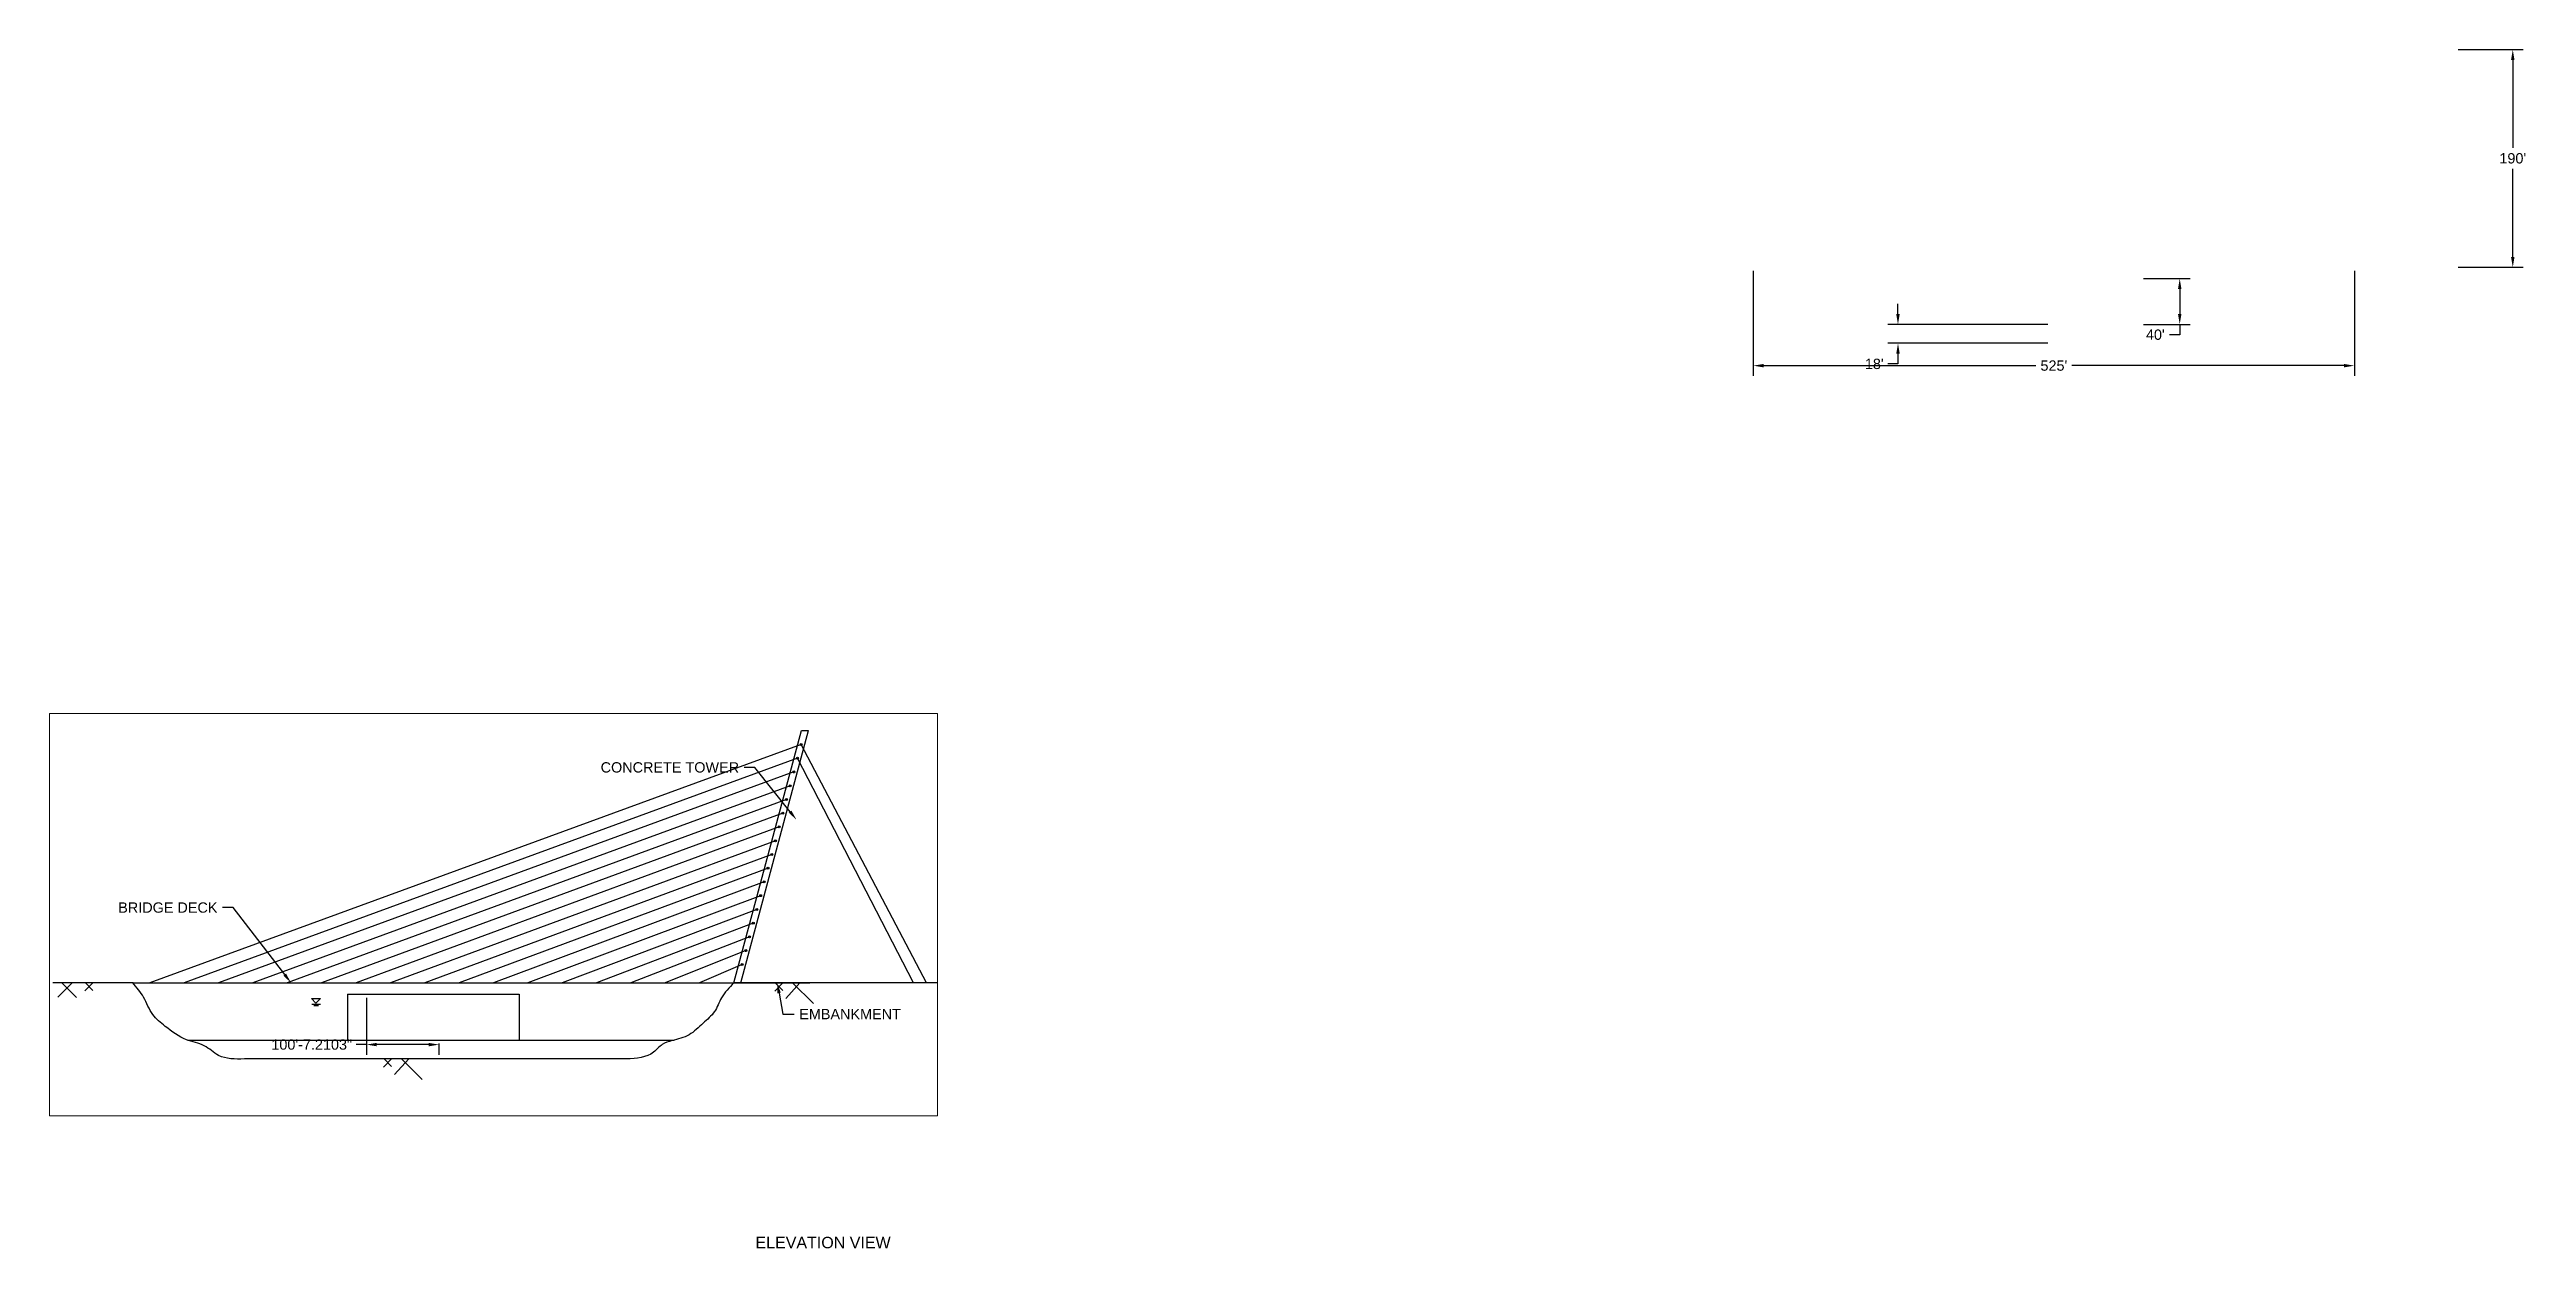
# Paper-space layout 'Elevation Dwg' of a CAD drawing. Header units: feet. Extents: x 0 to 43.2, y 0.4 to 21.3.
# The model-space entities are those that its viewports show. They can reach past a viewport. Long polylines and large blocks are cut down to what shows.
import ezdxf
from ezdxf import colors
from ezdxf.entities.mleader import LeaderData, LeaderLine
from ezdxf.math import Vec2, Vec3

# ---------------------------------------------------------------- set-up
doc = ezdxf.new("R2010")
doc.units = ezdxf.units.FT
doc.header["$MEASUREMENT"] = 0
doc.styles.get("Standard").update_dxf_attribs({"font": 'arial.ttf'})
doc.dimstyles.get("Standard").update_dxf_attribs({"dimtxt": 0.18, "dimasz": 0.18, "dimexe": 0.18, "dimexo": 0.0625, "dimgap": 0.09, "dimtad": 0, "dimtih": 1, "dimtoh": 1, "dimdec": 4, "dimzin": 0, "dimdsep": 46, "dimtxsty": 'Standard', "dimcen": 0.09, "dimadec": 0, "dimazin": 0, "dimtfac": 1, "dimtdec": 4, "dimtofl": 0, "dimtmove": 0, "dimatfit": 3, "dimfxl": 1, "dimtolj": 1, "dimtzin": 0, "dimarcsym": 0})

# ---------------------------------------------------------------- blocks, each defined once
blk = doc.blocks.new('*D1')
at = {"color": 0, "lineweight": -2, "transparency": 16777216}
for p, q in [((42.051, 21.346), (43.184, 21.346)), ((43.004, 21.166), (43.004, 19.629)), ((43.004, 17.727), (43.004, 19.265)), ((42.051, 17.547), (43.184, 17.547))]:
    blk.add_line(p, q, dxfattribs=at)
at = {"color": 0, "transparency": 16777216}
for points in [[(42.974, 21.166), (43.034, 21.166), (43.004, 21.346)], [(42.974, 17.727), (43.034, 17.727), (43.004, 17.547)]]:
    blk.add_solid(points, dxfattribs=at)
at = {"layer": 'Defpoints', "color": 0, "transparency": 16777216}
for p in [(41.988, 21.346), (41.988, 17.547), (43.004, 17.547)]:
    blk.add_point(p, dxfattribs=at)
at = {"color": 0, "transparency": 16777216, "insert": (43.004, 19.447), "char_height": 0.18, "attachment_point": 5}
blk.add_mtext("\\A1;190'", dxfattribs=at)
blk = doc.blocks.new('*D2')
at = {"color": 0, "lineweight": -2, "transparency": 16777216}
for p, q in [((29.744, 17.486), (29.744, 15.649)), ((40.239, 17.486), (40.239, 15.649)), ((29.924, 15.829), (34.679, 15.829)), ((40.059, 15.829), (35.305, 15.829))]:
    blk.add_line(p, q, dxfattribs=at)
at = {"color": 0, "transparency": 16777216}
for points in [[(29.924, 15.859), (29.924, 15.799), (29.744, 15.829)], [(40.059, 15.859), (40.059, 15.799), (40.239, 15.829)]]:
    blk.add_solid(points, dxfattribs=at)
at = {"layer": 'Defpoints', "color": 0, "transparency": 16777216}
for p in [(29.744, 17.548), (40.239, 17.548), (29.744, 15.829)]:
    blk.add_point(p, dxfattribs=at)
at = {"color": 0, "transparency": 16777216, "insert": (34.992, 15.829), "char_height": 0.18, "attachment_point": 5}
blk.add_mtext("\\A1;525'", dxfattribs=at)
blk = doc.blocks.new('*D5')
at = {"color": 0, "lineweight": -2, "transparency": 16777216}
for p, q in [((5.53, 4.795), (5.53, 3.799)), ((5.53, 3.979), (5.35, 3.979)), ((6.617, 3.979), (5.71, 3.979)), ((6.797, 3.996), (6.797, 3.799))]:
    blk.add_line(p, q, dxfattribs=at)
at = {"color": 0, "transparency": 16777216}
for points in [[(5.71, 4.009), (5.71, 3.949), (5.53, 3.979)], [(6.617, 4.009), (6.617, 3.949), (6.797, 3.979)]]:
    blk.add_solid(points, dxfattribs=at)
at = {"layer": 'Defpoints', "color": 0, "transparency": 16777216}
for p in [(5.53, 4.858), (5.53, 3.979), (6.797, 4.058)]:
    blk.add_point(p, dxfattribs=at)
at = {"color": 0, "transparency": 16777216, "insert": (4.575, 3.979), "char_height": 0.18, "attachment_point": 5}
blk.add_mtext('\\A1;100\'-7.2103"', dxfattribs=at)
blk = doc.blocks.new('*D4')
at = {"color": 0, "lineweight": -2, "transparency": 16777216}
for p, q in [((36.554, 17.348), (37.369, 17.348)), ((37.189, 17.168), (37.189, 16.729)), ((36.554, 16.549), (37.369, 16.549)), ((37.189, 16.549), (37.189, 16.369)), ((37.189, 16.369), (37.009, 16.369))]:
    blk.add_line(p, q, dxfattribs=at)
at = {"color": 0, "transparency": 16777216}
for points in [[(37.159, 17.168), (37.219, 17.168), (37.189, 17.348)], [(37.159, 16.729), (37.219, 16.729), (37.189, 16.549)]]:
    blk.add_solid(points, dxfattribs=at)
at = {"layer": 'Defpoints', "color": 0, "transparency": 16777216}
for p in [(36.491, 17.348), (36.491, 16.549), (37.189, 16.549)]:
    blk.add_point(p, dxfattribs=at)
at = {"color": 0, "transparency": 16777216, "insert": (36.763, 16.369), "char_height": 0.18, "attachment_point": 5}
blk.add_mtext("\\A1;40'", dxfattribs=at)
blk = doc.blocks.new('*D6')
at = {"color": 0, "lineweight": -2, "transparency": 16777216}
for p, q in [((32.27, 16.729), (32.27, 16.909)), ((34.886, 16.549), (32.09, 16.549)), ((34.886, 16.219), (32.09, 16.219)), ((32.27, 16.039), (32.27, 15.859)), ((32.27, 15.859), (32.09, 15.859))]:
    blk.add_line(p, q, dxfattribs=at)
at = {"color": 0, "transparency": 16777216}
for points in [[(32.24, 16.729), (32.3, 16.729), (32.27, 16.549)], [(32.24, 16.039), (32.3, 16.039), (32.27, 16.219)]]:
    blk.add_solid(points, dxfattribs=at)
at = {"layer": 'Defpoints', "color": 0, "transparency": 16777216}
for p in [(34.948, 16.549), (32.27, 16.219), (34.948, 16.219)]:
    blk.add_point(p, dxfattribs=at)
at = {"color": 0, "transparency": 16777216, "insert": (31.856, 15.859), "char_height": 0.18, "attachment_point": 5}
blk.add_mtext("\\A1;18'", dxfattribs=at)

msp = doc.modelspace()

# ---------------------------------------------------------------- linework, layer by layer
for p, q in [((597035, 591840), (597744, 594483)), ((597107, 591840), (597816, 594483)), ((597744, 594483), (597816, 594483)), ((597740, 594337), (590915, 591840)), ((599054, 591840), (597740, 594337)), ((597702, 594193), (591275, 591840)), ((597663, 594049), (591635, 591840)), ((598919, 591840), (597702, 594193)), ((597625, 593905), (591995, 591840)), ((597586, 593761), (592355, 591840)), ((597547, 593617), (592715, 591840)), ((597509, 593473), (593075, 591840)), ((597470, 593329), (593435, 591840)), ((597432, 593185), (593795, 591840)), ((597393, 593041), (594155, 591840)), ((597354, 592897), (594515, 591840)), ((597316, 592753), (594875, 591840)), ((597277, 592609), (595235, 591840)), ((597239, 592465), (595595, 591840)), ((597200, 592321), (595955, 591840)), ((597162, 592177), (596315, 591840)), ((597123, 592033), (596675, 591840)), ((590735, 591840), (589899, 591840)), ((590101, 591840), (589950, 591688)), ((589991, 591840), (590144, 591686)), ((590317, 591840), (590233, 591755)), ((590239, 591840), (590317, 591761)), ((590735, 591840), (597035, 591840)), ((592985, 591720), (592985, 591240)), ((592985, 591720), (594785, 591720)), ((594785, 591720), (594785, 591240)), ((597035, 591840), (597833, 591841)), ((597547, 591839), (597463, 591754)), ((597469, 591839), (597547, 591760)), ((597728, 591839), (597579, 591676)), ((597650, 591839), (597869, 591624)), ((591309, 591240), (596409, 591240)), ((595911, 591042), (591905, 591042)), ((593448, 591042), (593364, 590957)), ((593370, 591042), (593448, 590963)), ((593629, 591042), (593480, 590879)), ((593551, 591042), (593770, 590826))]:
    msp.add_line(p, q)
for centre in [(597740, 594337), (597663, 594049), (597702, 594193), (597586, 593761), (597625, 593905), (597509, 593473), (597547, 593617), (597432, 593185), (597470, 593329), (597393, 593041), (597316, 592753), (597354, 592897), (597239, 592465), (597277, 592609), (597162, 592177), (597200, 592321), (597123, 592033)]:
    msp.add_circle(centre, 10.3)
msp.add_spline([(591905, 591042), (591635, 591079), (591484, 591181), (591298, 591244), (591075, 591384), (590945, 591508), (590848, 591689), (590735, 591840)], degree=3)
msp.add_open_spline([(599161, 591839), (597758, 591839), (597397, 591839), (597036, 591839), (596987, 591790), (596900, 591703), (596844, 591526), (596704, 591416), (596576, 591279), (596412, 591243), (596276, 591202), (596162, 591057), (596015, 591048), (595911, 591042)], degree=3, knots=[0, 0, 0, 0, 1, 1, 1, 239.334796, 428.287698, 624.943517, 849.393746, 1068.263972, 1197.028206, 1337.239885, 1677.520943, 1677.520943, 1677.520943, 1677.520943])
msp.add_point((590735, 591840))

psp = doc.layouts.new('Elevation Dwg')

# ---------------------------------------------------------------- linework, layer by layer
for p, q in [((4.57540473, 4.68576228), (4.731166, 4.68576228)), ((4.61241675, 4.65982746), (4.69415398, 4.65982746))]:
    psp.add_line(p, q)
psp.add_lwpolyline([(4.72812706, 4.78184836), (4.6494968, 4.70291099), (4.57086655, 4.78184836)], close=True)

# ---------------------------------------------------------------- texts
at = {"insert": (12.32307376, 0.62377413), "char_height": 0.2, "attachment_point": 1}
psp.add_mtext_dynamic_manual_height_columns('ELEVATION VIEW', width=2.9690823123, gutter_width=1, heights=[0], dxfattribs=at)

# ---------------------------------------------------------------- dimensions: what is measured, and where the dimension line sits
dim = psp.add_linear_dim(base=(43.00425192, 17.54681442), p1=(41.98833787, 21.34643392), p2=(41.98833787, 17.54681442), angle=90, text="190'", dimstyle='Standard', override={"dimlfac": -600.294277, "dimlunit": 3})
dim.commit()
dim.dimension.update_dxf_attribs({"geometry": '*D1', "text_midpoint": (43.00425192, 19.44662417)})
for base, p1, p2, override, picture, middle in [((29.74446143, 15.82902847), (40.23931412, 17.54829675), (29.74446143, 17.54829675), {"dimlfac": -600.294277, "dimlunit": 3}, '*D2', (34.99188777, 15.82902847)), ((5.53020698, 3.97882209), (6.79721167, 4.05832212), (5.53020698, 4.85792995), {"dimlfac": -952.806483, "dimlunit": 3}, '*D5', (4.5749546, 3.97882209))]:
    dim = psp.add_linear_dim(base=base, p1=p1, p2=p2, dimstyle='Standard', override=override)
    dim.commit()
    dim.dimension.update_dxf_attribs({"geometry": picture, "text_midpoint": middle})
dim = psp.add_linear_dim(base=(37.1893629, 16.54878697), p1=(36.49115244, 17.3483948), p2=(36.49115244, 16.54878697), angle=90, dimstyle='Standard', override={"dimlfac": -600.294277, "dimlunit": 3})
dim.commit()
dim.dimension.update_dxf_attribs({"geometry": '*D4', "text_midpoint": (36.76299865, 16.36878697)})
dim = psp.add_linear_dim(base=(32.27030306, 16.21896532), p1=(34.94812359, 16.54878697), p2=(34.94812359, 16.21896532), angle=90, text="18'", dimstyle='Standard', override={"dimlfac": -600.294277, "dimlunit": 3})
dim.commit()
dim.dimension.update_dxf_attribs({"geometry": '*D6', "text_midpoint": (31.85603294, 15.85896532), "dimtype": 160})

# ---------------------------------------------------------------- leaders
ml = psp.add_multileader_mtext('Standard')
ml.set_content('CONCRETE TOWER', color=256)
ml.set_leader_properties()
ml.build(insert=Vec2(0, 0))
ml.multileader.update_dxf_attribs({"dogleg_length": 0.36, "arrow_head_size": 0.18})
ctx = ml.context
ctx.base_point, ctx.char_height, ctx.arrow_head_size, ctx.landing_gap_size, ctx.plane_origin = Vec3(9.54494775, 8.81605825), 0.18, 0.18, 0.09, Vec3(13.0391093, 7.90244323)
ctx.text_align_type = 2
notes = []
notes.append((ctx, [(0, (1, 1, 0), (12.31247845, 8.81605825), (-1, 0), 0.18650751, [(0, [(13.0391093, 7.90244323)], 0, [])])]))
ctx.mtext.insert, ctx.mtext.alignment, ctx.mtext.flow_direction = Vec3(12.03597094, 8.90759304), 3, 5
ml = psp.add_multileader_mtext('Standard')
ml.set_content('BRIDGE DECK', color=256)
ml.set_leader_properties()
ml.build(insert=Vec2(0, 0))
ml.multileader.update_dxf_attribs({"dogleg_length": 0.36, "arrow_head_size": 0.18})
ctx = ml.context
ctx.base_point, ctx.char_height, ctx.arrow_head_size, ctx.landing_gap_size, ctx.plane_origin = Vec3(1.12574324, 6.36946931), 0.18, 0.18, 0.09, Vec3(4.212959, 5.0578319)
ctx.text_align_type = 2
notes.append((ctx, [(0, (1, 1, 0), (3.20593425, 6.36946931), (-1, 0), 0.18650751, [(0, [(4.212959, 5.0578319)], 0, [])])]))
ctx.mtext.insert, ctx.mtext.alignment, ctx.mtext.flow_direction = Vec3(2.92942674, 6.4610041), 3, 5
ml = psp.add_multileader_mtext('Standard')
ml.set_content('EMBANKMENT', color=256)
ml.set_leader_properties()
ml.build(insert=Vec2(0, 0))
ml.multileader.update_dxf_attribs({"dogleg_length": 0.36, "arrow_head_size": 0.18})
ctx = ml.context
ctx.base_point, ctx.char_height, ctx.arrow_head_size, ctx.landing_gap_size, ctx.plane_origin = Vec3(12.99677849, 4.5108361), 0.18, 0.18, 0.09, Vec3(13.54583414, 5.05634957)
notes.append((ctx, [(0, (1, 1, 0), (12.80162496, 4.5108361), (1, 0), 0.19515352, [(0, [(12.70276138, 5.05634957)], 0, [])])]))
ctx.mtext.insert, ctx.mtext.flow_direction = Vec3(13.08677849, 4.6008361), 5
for ctx, leaders in notes:
    for number, flags, end, landing, length, lines in leaders:
        leader = LeaderData()
        leader.index, (leader.has_last_leader_line, leader.has_dogleg_vector, leader.attachment_direction) = number, flags
        leader.last_leader_point, leader.dogleg_vector, leader.dogleg_length = Vec3(end), Vec3(landing), length
        for number, points, colour, breaks in lines:
            line = LeaderLine()
            line.index, line.vertices, line.color, line.breaks = number, Vec3.list(points), colors.encode_raw_color(colour), breaks
            leader.lines.append(line)
        ctx.leaders.append(leader)

# ---------------------------------------------------------------- viewports
at = {"layer": 'Defpoints', "view_target_point": (594234.37649462, 592570.18150759)}
psp.add_viewport(center=(7.74914561, 6.24686238), size=(15.50327445, 7.0240932178), view_center_point=(281.80420245, -16.10727104), view_height=4216.5229565496, dxfattribs=at)

doc.saveas('drawing.dxf')
